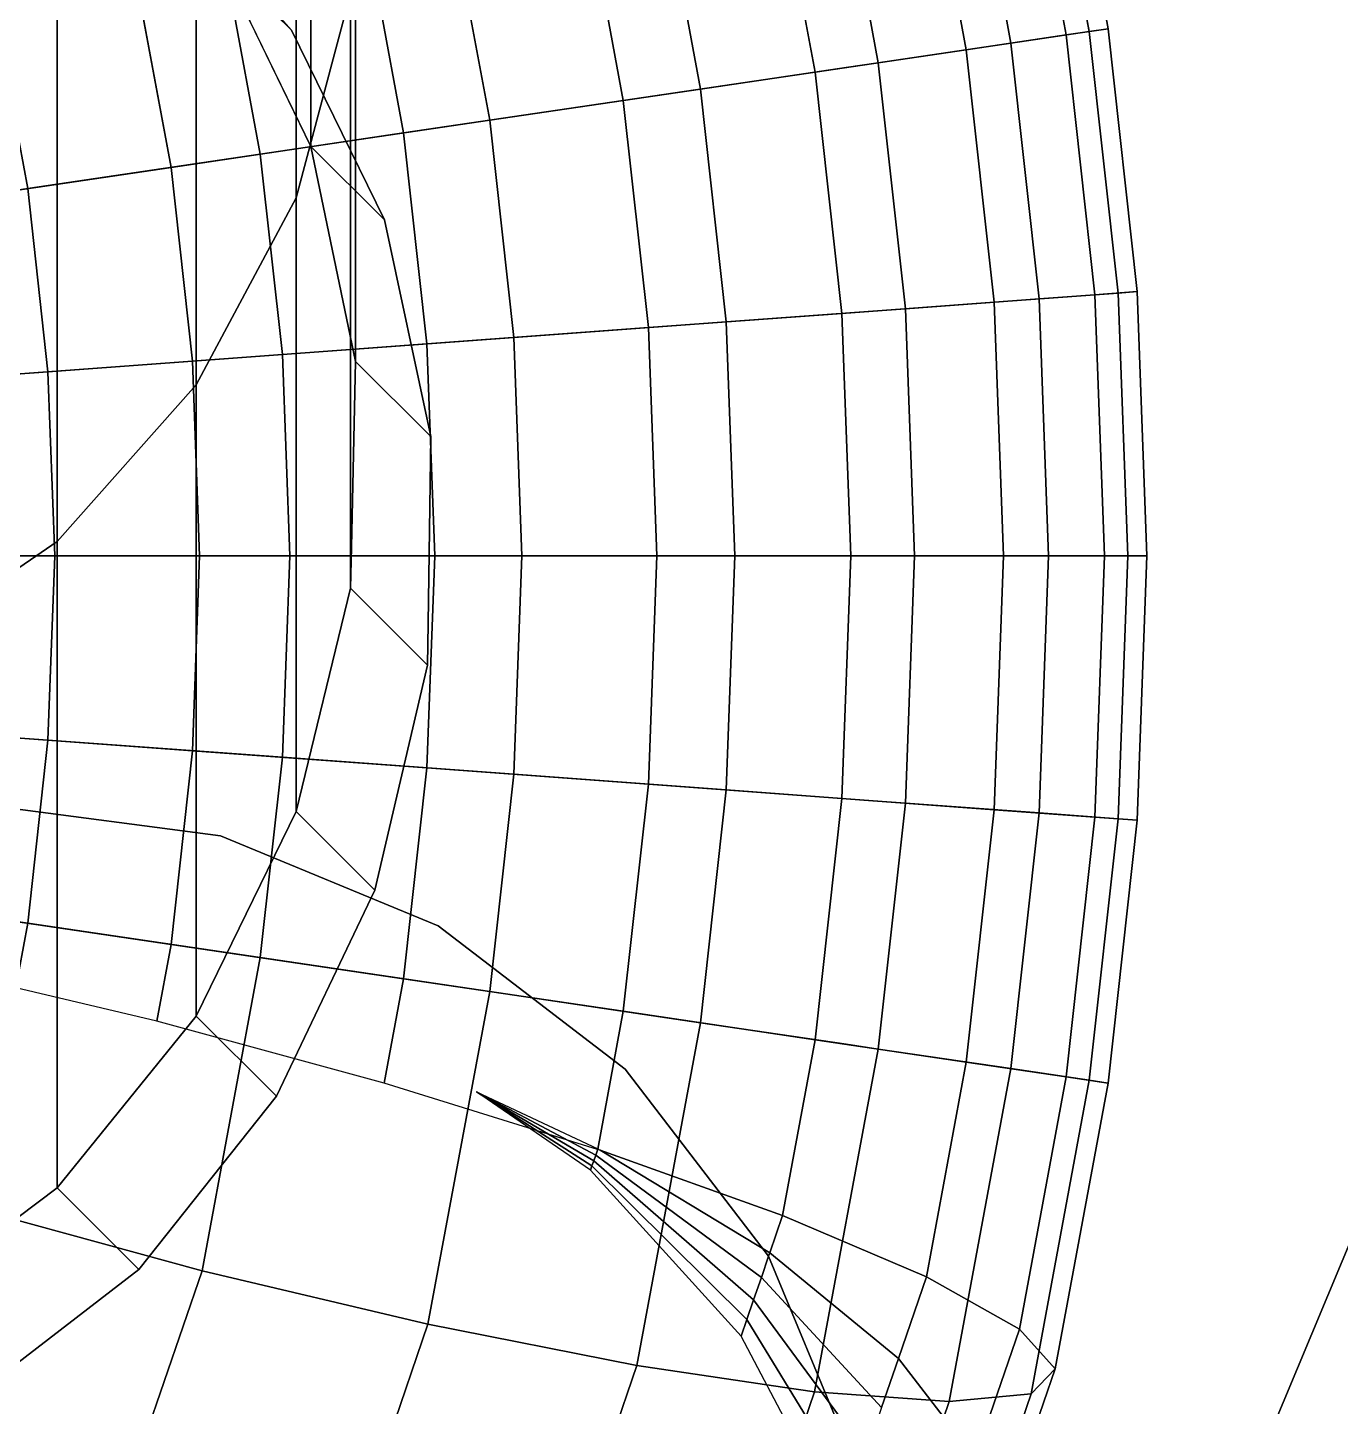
# Model space of a CAD drawing. Header units: metres. Extents: x -6.68 to -1.02, y 9.96 to 15.61.
# Drawn here: x -3.6308 to -3.2237, y 12.5289 to 12.9566 of the extents above; entities that cross this region are included whole.
import ezdxf

# ---------------------------------------------------------------- set-up
doc = ezdxf.new("R2010")
doc.units = ezdxf.units.M

msp = doc.modelspace()

# ---------------------------------------------------------------- linework, layer by layer
at = {"layer": '[Color_000]'}
for points, invisible_edges in [([(-3.65509, 12.16288, 1.2), (-3.652, 13.3762, 1.2), (-3.54995, 12.20612, 1.2)], 3), ([(-3.54995, 12.20612, 1.2), (-3.652, 13.3762, 1.2), (-3.50068, 13.31307, 1.2)], 13), ([(-3.54995, 12.20612, 1.2), (-3.50068, 13.31307, 1.2), (-3.50345, 12.22524, 1.2)], 3), ([(-3.50345, 12.22524, 1.2), (-3.50068, 13.31307, 1.2), (-3.37313, 12.32472, 1.2)], 3), ([(-3.37313, 12.32472, 1.2), (-3.50068, 13.31307, 1.2), (-3.37086, 13.21293, 1.2)], 13), ([(-3.54751, 12.90376, -5.18197), (-3.57856, 13.16708, -5.72813), (-3.54751, 13.21746, -5.68843)], 1), ([(-3.54751, 13.21746, -5.68843), (-3.53064, 12.96721, -5.15197), (-3.54751, 12.90376, -5.18197)], 1), ([(-3.37313, 12.32472, 1.2), (-3.37086, 13.21293, 1.2), (-3.27298, 12.45454, 1.2)], 3), ([(-3.27298, 12.45454, 1.2), (-3.37086, 13.21293, 1.2), (-3.27139, 13.0826, 1.2)], 13), ([(-3.57856, 12.84577, -5.20939), (-3.62167, 13.12489, -5.76139), (-3.57856, 13.16708, -5.72813)], 1), ([(-3.57856, 13.16708, -5.72813), (-3.54751, 12.90376, -5.18197), (-3.57856, 12.84577, -5.20939)], 1), ([(-3.62167, 13.12489, -5.76139), (-3.67389, 12.76136, -5.24929), (-3.67389, 13.09375, -5.78592)], 1), ([(-3.67389, 12.76136, -5.24929), (-3.62167, 13.12489, -5.76139), (-3.62167, 12.7972, -5.23235)], 1), ([(-3.62167, 13.12489, -5.76139), (-3.57856, 12.84577, -5.20939), (-3.62167, 12.7972, -5.23235)], 1), ([(-3.54296, 13.09315, -5.09243), (-3.57132, 12.97815, -4.57182), (-3.54296, 12.91971, -4.58398)], 1), ([(-3.54296, 12.91971, -4.58398), (-3.52908, 13.03181, -5.12143), (-3.54296, 13.09315, -5.09243)], 1), ([(-3.27298, 12.45454, 1.2), (-3.27139, 13.0826, 1.2), (-3.20986, 12.60586, 1.2)], 3), ([(-3.20986, 12.60586, 1.2), (-3.27139, 13.0826, 1.2), (-3.20903, 12.93096, 1.2)], 13), ([(-3.3087, 12.95433, -10.10659), (-3.35407, 13.0272, -10.04054), (-3.3235, 13.03405, -10.10659)], 1), ([(-3.34043, 13.03026, -10.32019), (-3.30154, 12.95539, -10.25135), (-3.31644, 13.03563, -10.25135)], 1), ([(-3.29569, 12.95626, -10.1785), (-3.3235, 13.03405, -10.10659), (-3.31066, 13.03692, -10.1785)], 1), ([(-3.3235, 13.03405, -10.10659), (-3.29569, 12.95626, -10.1785), (-3.3087, 12.95433, -10.10659)], 1), ([(-3.31644, 13.03563, -10.25135), (-3.29569, 12.95626, -10.1785), (-3.31066, 13.03692, -10.1785)], 1), ([(-3.29569, 12.95626, -10.1785), (-3.31644, 13.03563, -10.25135), (-3.30154, 12.95539, -10.25135)], 1), ([(-3.52908, 13.03181, -5.12143), (-3.54296, 12.91971, -4.58398), (-3.52908, 12.85303, -4.59733)], 1), ([(-3.52908, 12.85303, -4.59733), (-3.53064, 12.96721, -5.15197), (-3.52908, 13.03181, -5.12143)], 3), ([(-3.381, 13.02117, -10.38033), (-3.32586, 12.95179, -10.32019), (-3.34043, 13.03026, -10.32019)], 1), ([(-3.30154, 12.95539, -10.25135), (-3.34043, 13.03026, -10.32019), (-3.32586, 12.95179, -10.32019)], 1), ([(-3.33969, 12.94975, -10.04054), (-3.40029, 13.01685, -9.98485), (-3.35407, 13.0272, -10.04054)], 1), ([(-3.35407, 13.0272, -10.04054), (-3.3087, 12.95433, -10.10659), (-3.33969, 12.94975, -10.04054)], 1), ([(-3.42212, 12.93755, -10.42767), (-3.39087, 13.01896, -10.38892), (-3.43539, 13.00899, -10.42767)], 1), ([(-3.39087, 13.01896, -10.38892), (-3.42212, 12.93755, -10.42767), (-3.37699, 12.94423, -10.38892)], 13), ([(-3.39087, 13.01896, -10.38892), (-3.37699, 12.94423, -10.38892), (-3.381, 13.02117, -10.38033)], 3), ([(-3.381, 13.02117, -10.38033), (-3.37699, 12.94423, -10.38892), (-3.36699, 12.94571, -10.38033)], 1), ([(-3.32586, 12.95179, -10.32019), (-3.381, 13.02117, -10.38033), (-3.36699, 12.94571, -10.38033)], 1), ([(-3.40029, 13.01685, -9.98485), (-3.44608, 12.93401, -9.9433), (-3.45902, 13.0037, -9.9433)], 1), ([(-3.44608, 12.93401, -9.9433), (-3.40029, 13.01685, -9.98485), (-3.38655, 12.94281, -9.98485)], 1), ([(-3.40029, 13.01685, -9.98485), (-3.33969, 12.94975, -10.04054), (-3.38655, 12.94281, -9.98485)], 1), ([(-3.48751, 12.92788, -10.45897), (-3.43539, 13.00899, -10.42767), (-3.49989, 12.99455, -10.45897)], 1), ([(-3.43539, 13.00899, -10.42767), (-3.48751, 12.92788, -10.45897), (-3.42212, 12.93755, -10.42767)], 1), ([(-3.57132, 12.97815, -4.57182), (-3.59014, 13.0023, -4.15965), (-3.54894, 12.95577, -4.16447)], 1), ([(-3.45902, 13.0037, -9.9433), (-3.51422, 12.92393, -9.91873), (-3.52624, 12.98865, -9.91873)], 1), ([(-3.51422, 12.92393, -9.91873), (-3.45902, 13.0037, -9.9433), (-3.44608, 12.93401, -9.9433)], 1), ([(-3.55868, 12.91735, -10.47212), (-3.49989, 12.99455, -10.45897), (-3.5701, 12.97883, -10.47212)], 1), ([(-3.49989, 12.99455, -10.45897), (-3.55868, 12.91735, -10.47212), (-3.48751, 12.92788, -10.45897)], 1), ([(-3.52624, 12.98865, -9.91873), (-3.58634, 12.91326, -9.91282), (-3.59738, 12.97272, -9.91282)], 1), ([(-3.58634, 12.91326, -9.91282), (-3.52624, 12.98865, -9.91873), (-3.51422, 12.92393, -9.91873)], 1), ([(-3.6308, 12.90668, -10.46621), (-3.5701, 12.97883, -10.47212), (-3.64124, 12.96289, -10.46621)], 1), ([(-3.5701, 12.97883, -10.47212), (-3.6308, 12.90668, -10.46621), (-3.55868, 12.91735, -10.47212)], 1), ([(-3.54894, 12.95577, -4.16447), (-3.54296, 12.91971, -4.58398), (-3.57132, 12.97815, -4.57182)], 1), ([(-3.59738, 12.97272, -9.91282), (-3.65752, 12.90273, -9.92596), (-3.6676, 12.95699, -9.92596)], 1), ([(-3.65752, 12.90273, -9.92596), (-3.59738, 12.97272, -9.91282), (-3.58634, 12.91326, -9.91282)], 1), ([(-3.53064, 12.78267, -4.61095), (-3.54751, 12.90376, -5.18197), (-3.53064, 12.96721, -5.15197)], 1), ([(-3.53064, 12.96721, -5.15197), (-3.53035, 12.79544, -4.60848), (-3.53064, 12.78267, -4.61095)], 1), ([(-3.53035, 12.79544, -4.60848), (-3.53064, 12.96721, -5.15197), (-3.52908, 12.85303, -4.59733)], 3), ([(-3.64124, 12.96289, -10.46621), (-3.69895, 12.8966, -10.44164), (-3.6308, 12.90668, -10.46621)], 1), ([(-3.54296, 12.91971, -4.58398), (-3.54894, 12.95577, -4.16447), (-3.52018, 12.89693, -4.16928)], 1), ([(-3.29979, 12.87374, -10.10659), (-3.33969, 12.94975, -10.04054), (-3.3087, 12.95433, -10.10659)], 1), ([(-3.32586, 12.95179, -10.32019), (-3.29257, 12.87427, -10.25135), (-3.30154, 12.95539, -10.25135)], 1), ([(-3.28667, 12.87471, -10.1785), (-3.3087, 12.95433, -10.10659), (-3.29569, 12.95626, -10.1785)], 1), ([(-3.3087, 12.95433, -10.10659), (-3.28667, 12.87471, -10.1785), (-3.29979, 12.87374, -10.10659)], 1), ([(-3.30154, 12.95539, -10.25135), (-3.28667, 12.87471, -10.1785), (-3.29569, 12.95626, -10.1785)], 1), ([(-3.28667, 12.87471, -10.1785), (-3.30154, 12.95539, -10.25135), (-3.29257, 12.87427, -10.25135)], 1), ([(-3.33103, 12.87144, -10.04054), (-3.38655, 12.94281, -9.98485), (-3.33969, 12.94975, -10.04054)], 1), ([(-3.36699, 12.94571, -10.38033), (-3.31709, 12.87247, -10.32019), (-3.32586, 12.95179, -10.32019)], 1), ([(-3.33969, 12.94975, -10.04054), (-3.29979, 12.87374, -10.10659), (-3.33103, 12.87144, -10.04054)], 1), ([(-3.29257, 12.87427, -10.25135), (-3.32586, 12.95179, -10.32019), (-3.31709, 12.87247, -10.32019)], 1), ([(-3.41414, 12.86533, -10.42767), (-3.37699, 12.94423, -10.38892), (-3.42212, 12.93755, -10.42767)], 1), ([(-3.37699, 12.94423, -10.38892), (-3.41414, 12.86533, -10.42767), (-3.36864, 12.86868, -10.38892)], 13), ([(-3.37699, 12.94423, -10.38892), (-3.36864, 12.86868, -10.38892), (-3.36699, 12.94571, -10.38033)], 3), ([(-3.36699, 12.94571, -10.38033), (-3.36864, 12.86868, -10.38892), (-3.35855, 12.86942, -10.38033)], 1), ([(-3.31709, 12.87247, -10.32019), (-3.36699, 12.94571, -10.38033), (-3.35855, 12.86942, -10.38033)], 1), ([(-3.38655, 12.94281, -9.98485), (-3.43829, 12.86355, -9.9433), (-3.44608, 12.93401, -9.9433)], 1), ([(-3.43829, 12.86355, -9.9433), (-3.38655, 12.94281, -9.98485), (-3.37827, 12.86797, -9.98485)], 1), ([(-3.38655, 12.94281, -9.98485), (-3.33103, 12.87144, -10.04054), (-3.37827, 12.86797, -9.98485)], 1), ([(-3.48005, 12.86048, -10.45897), (-3.42212, 12.93755, -10.42767), (-3.48751, 12.92788, -10.45897)], 1), ([(-3.42212, 12.93755, -10.42767), (-3.48005, 12.86048, -10.45897), (-3.41414, 12.86533, -10.42767)], 1), ([(-3.44608, 12.93401, -9.9433), (-3.50699, 12.8585, -9.91873), (-3.51422, 12.92393, -9.91873)], 1), ([(-3.50699, 12.8585, -9.91873), (-3.44608, 12.93401, -9.9433), (-3.43829, 12.86355, -9.9433)], 1), ([(-3.55181, 12.8552, -10.47212), (-3.48751, 12.92788, -10.45897), (-3.55868, 12.91735, -10.47212)], 1), ([(-3.48751, 12.92788, -10.45897), (-3.55181, 12.8552, -10.47212), (-3.48005, 12.86048, -10.45897)], 1), ([(-3.51422, 12.92393, -9.91873), (-3.5797, 12.85315, -9.91282), (-3.58634, 12.91326, -9.91282)], 1), ([(-3.5797, 12.85315, -9.91282), (-3.51422, 12.92393, -9.91873), (-3.50699, 12.8585, -9.91873)], 1), ([(-3.52018, 12.89693, -4.16928), (-3.52908, 12.85303, -4.59733), (-3.54296, 12.91971, -4.58398)], 1), ([(-3.62452, 12.84985, -10.46621), (-3.55868, 12.91735, -10.47212), (-3.6308, 12.90668, -10.46621)], 1), ([(-3.55868, 12.91735, -10.47212), (-3.62452, 12.84985, -10.46621), (-3.55181, 12.8552, -10.47212)], 1), ([(-3.58634, 12.91326, -9.91282), (-3.65145, 12.84787, -9.92596), (-3.65752, 12.90273, -9.92596)], 1), ([(-3.65145, 12.84787, -9.92596), (-3.58634, 12.91326, -9.91282), (-3.5797, 12.85315, -9.91282)], 1), ([(-3.69322, 12.8448, -10.44164), (-3.6308, 12.90668, -10.46621), (-3.69895, 12.8966, -10.44164)], 1), ([(-3.6308, 12.90668, -10.46621), (-3.69322, 12.8448, -10.44164), (-3.62452, 12.84985, -10.46621)], 1), ([(-3.54751, 12.71341, -4.62394), (-3.57856, 12.84577, -5.20939), (-3.54751, 12.90376, -5.18197)], 1), ([(-3.54751, 12.90376, -5.18197), (-3.53064, 12.78267, -4.61095), (-3.54751, 12.71341, -4.62394)], 1), ([(-3.52908, 12.85303, -4.59733), (-3.52018, 12.89693, -4.16928), (-3.50581, 12.82976, -4.17376)], 1), ([(-3.35573, 12.79272, -10.38033), (-3.31709, 12.87247, -10.32019), (-3.35855, 12.86942, -10.38033)], 1), ([(-3.31709, 12.87247, -10.32019), (-3.35573, 12.79272, -10.38033), (-3.31416, 12.79272, -10.32019)], 1), ([(-3.29681, 12.79272, -10.10659), (-3.33103, 12.87144, -10.04054), (-3.29979, 12.87374, -10.10659)], 1), ([(-3.31416, 12.79272, -10.32019), (-3.29257, 12.87427, -10.25135), (-3.31709, 12.87247, -10.32019)], 1), ([(-3.29257, 12.87427, -10.25135), (-3.31416, 12.79272, -10.32019), (-3.28957, 12.79272, -10.25135)], 1), ([(-3.28366, 12.79272, -10.1785), (-3.29979, 12.87374, -10.10659), (-3.28667, 12.87471, -10.1785)], 1), ([(-3.29979, 12.87374, -10.10659), (-3.28366, 12.79272, -10.1785), (-3.29681, 12.79272, -10.10659)], 1), ([(-3.28957, 12.79272, -10.25135), (-3.28667, 12.87471, -10.1785), (-3.29257, 12.87427, -10.25135)], 1), ([(-3.28667, 12.87471, -10.1785), (-3.28957, 12.79272, -10.25135), (-3.28366, 12.79272, -10.1785)], 1), ([(-3.37827, 12.86797, -9.98485), (-3.43568, 12.79272, -9.9433), (-3.43829, 12.86355, -9.9433)], 1), ([(-3.43568, 12.79272, -9.9433), (-3.37827, 12.86797, -9.98485), (-3.37551, 12.79272, -9.98485)], 1), ([(-3.41147, 12.79272, -10.42767), (-3.36864, 12.86868, -10.38892), (-3.41414, 12.86533, -10.42767)], 1), ([(-3.36864, 12.86868, -10.38892), (-3.41147, 12.79272, -10.42767), (-3.36585, 12.79272, -10.38892)], 13), ([(-3.32814, 12.79272, -10.04054), (-3.37827, 12.86797, -9.98485), (-3.33103, 12.87144, -10.04054)], 1), ([(-3.37827, 12.86797, -9.98485), (-3.32814, 12.79272, -10.04054), (-3.37551, 12.79272, -9.98485)], 1), ([(-3.36864, 12.86868, -10.38892), (-3.36585, 12.79272, -10.38892), (-3.35855, 12.86942, -10.38033)], 3), ([(-3.35855, 12.86942, -10.38033), (-3.36585, 12.79272, -10.38892), (-3.35573, 12.79272, -10.38033)], 1), ([(-3.33103, 12.87144, -10.04054), (-3.29681, 12.79272, -10.10659), (-3.32814, 12.79272, -10.04054)], 1), ([(-3.43829, 12.86355, -9.9433), (-3.50457, 12.79272, -9.91873), (-3.50699, 12.8585, -9.91873)], 1), ([(-3.50457, 12.79272, -9.91873), (-3.43829, 12.86355, -9.9433), (-3.43568, 12.79272, -9.9433)], 1), ([(-3.47756, 12.79272, -10.45897), (-3.41414, 12.86533, -10.42767), (-3.48005, 12.86048, -10.45897)], 1), ([(-3.41414, 12.86533, -10.42767), (-3.47756, 12.79272, -10.45897), (-3.41147, 12.79272, -10.42767)], 1), ([(-3.54952, 12.79272, -10.47212), (-3.48005, 12.86048, -10.45897), (-3.55181, 12.8552, -10.47212)], 1), ([(-3.48005, 12.86048, -10.45897), (-3.54952, 12.79272, -10.47212), (-3.47756, 12.79272, -10.45897)], 1), ([(-3.62242, 12.79272, -10.46621), (-3.55181, 12.8552, -10.47212), (-3.62452, 12.84985, -10.46621)], 1), ([(-3.55181, 12.8552, -10.47212), (-3.62242, 12.79272, -10.46621), (-3.54952, 12.79272, -10.47212)], 1), ([(-3.50699, 12.8585, -9.91873), (-3.57748, 12.79272, -9.91282), (-3.5797, 12.85315, -9.91282)], 1), ([(-3.57748, 12.79272, -9.91282), (-3.50699, 12.8585, -9.91873), (-3.50457, 12.79272, -9.91873)], 1), ([(-3.5797, 12.85315, -9.91282), (-3.64943, 12.79272, -9.92596), (-3.65145, 12.84787, -9.92596)], 1), ([(-3.64943, 12.79272, -9.92596), (-3.5797, 12.85315, -9.91282), (-3.57748, 12.79272, -9.91282)], 1), ([(-3.50581, 12.82976, -4.17376), (-3.53035, 12.79544, -4.60848), (-3.52908, 12.85303, -4.59733)], 1), ([(-3.69131, 12.79272, -10.44164), (-3.62452, 12.84985, -10.46621), (-3.69322, 12.8448, -10.44164)], 1), ([(-3.62452, 12.84985, -10.46621), (-3.69131, 12.79272, -10.44164), (-3.62242, 12.79272, -10.46621)], 1), ([(-3.57856, 12.64997, -4.63539), (-3.62167, 12.7972, -5.23235), (-3.57856, 12.84577, -5.20939)], 1), ([(-3.57856, 12.84577, -5.20939), (-3.54751, 12.71341, -4.62394), (-3.57856, 12.64997, -4.63539)], 1), ([(-3.50664, 12.77172, -4.1769), (-3.53064, 12.78267, -4.61095), (-3.50581, 12.82976, -4.17376)], 3), ([(-3.50581, 12.82976, -4.17376), (-3.53064, 12.78267, -4.61095), (-3.53035, 12.79544, -4.60848)], 13), ([(-3.62167, 12.7972, -5.23235), (-3.67389, 12.55719, -4.65073), (-3.67389, 12.76136, -5.24929)], 1), ([(-3.67389, 12.55719, -4.65073), (-3.62167, 12.7972, -5.23235), (-3.62167, 12.59669, -4.64452)], 1), ([(-3.62167, 12.7972, -5.23235), (-3.57856, 12.64997, -4.63539), (-3.62167, 12.59669, -4.64452)], 1), ([(-3.62452, 12.73558, -10.46621), (-3.69131, 12.79272, -10.44164), (-3.69322, 12.74064, -10.44164)], 1), ([(-3.69131, 12.79272, -10.44164), (-3.62452, 12.73558, -10.46621), (-3.62242, 12.79272, -10.46621)], 1), ([(-3.64943, 12.79272, -9.92596), (-3.5797, 12.73229, -9.91282), (-3.65145, 12.73757, -9.92596)], 1), ([(-3.5797, 12.73229, -9.91282), (-3.64943, 12.79272, -9.92596), (-3.57748, 12.79272, -9.91282)], 1), ([(-3.55181, 12.73023, -10.47212), (-3.62242, 12.79272, -10.46621), (-3.62452, 12.73558, -10.46621)], 1), ([(-3.62242, 12.79272, -10.46621), (-3.55181, 12.73023, -10.47212), (-3.54952, 12.79272, -10.47212)], 1), ([(-3.57748, 12.79272, -9.91282), (-3.50699, 12.72694, -9.91873), (-3.5797, 12.73229, -9.91282)], 1), ([(-3.50699, 12.72694, -9.91873), (-3.57748, 12.79272, -9.91282), (-3.50457, 12.79272, -9.91873)], 1), ([(-3.48005, 12.72496, -10.45897), (-3.54952, 12.79272, -10.47212), (-3.55181, 12.73023, -10.47212)], 1), ([(-3.54952, 12.79272, -10.47212), (-3.48005, 12.72496, -10.45897), (-3.47756, 12.79272, -10.45897)], 1), ([(-3.50457, 12.79272, -9.91873), (-3.43829, 12.72188, -9.9433), (-3.50699, 12.72694, -9.91873)], 1), ([(-3.43829, 12.72188, -9.9433), (-3.50457, 12.79272, -9.91873), (-3.43568, 12.79272, -9.9433)], 1), ([(-3.41414, 12.72011, -10.42767), (-3.47756, 12.79272, -10.45897), (-3.48005, 12.72496, -10.45897)], 1), ([(-3.47756, 12.79272, -10.45897), (-3.41414, 12.72011, -10.42767), (-3.41147, 12.79272, -10.42767)], 1), ([(-3.43568, 12.79272, -9.9433), (-3.37827, 12.71747, -9.98485), (-3.43829, 12.72188, -9.9433)], 1), ([(-3.37827, 12.71747, -9.98485), (-3.43568, 12.79272, -9.9433), (-3.37551, 12.79272, -9.98485)], 1), ([(-3.36864, 12.71676, -10.38892), (-3.41147, 12.79272, -10.42767), (-3.41414, 12.72011, -10.42767)], 1), ([(-3.41147, 12.79272, -10.42767), (-3.36864, 12.71676, -10.38892), (-3.36585, 12.79272, -10.38892)], 3), ([(-3.37827, 12.71747, -9.98485), (-3.32814, 12.79272, -10.04054), (-3.33103, 12.71399, -10.04054)], 1), ([(-3.32814, 12.79272, -10.04054), (-3.37827, 12.71747, -9.98485), (-3.37551, 12.79272, -9.98485)], 1), ([(-3.36585, 12.79272, -10.38892), (-3.36864, 12.71676, -10.38892), (-3.35855, 12.71602, -10.38033)], 13), ([(-3.36585, 12.79272, -10.38892), (-3.35855, 12.71602, -10.38033), (-3.35573, 12.79272, -10.38033)], 1), ([(-3.31416, 12.79272, -10.32019), (-3.35855, 12.71602, -10.38033), (-3.31709, 12.71297, -10.32019)], 1), ([(-3.35855, 12.71602, -10.38033), (-3.31416, 12.79272, -10.32019), (-3.35573, 12.79272, -10.38033)], 1), ([(-3.33103, 12.71399, -10.04054), (-3.29681, 12.79272, -10.10659), (-3.29979, 12.7117, -10.10659)], 1), ([(-3.29681, 12.79272, -10.10659), (-3.33103, 12.71399, -10.04054), (-3.32814, 12.79272, -10.04054)], 1), ([(-3.28957, 12.79272, -10.25135), (-3.31709, 12.71297, -10.32019), (-3.29257, 12.71116, -10.25135)], 1), ([(-3.31709, 12.71297, -10.32019), (-3.28957, 12.79272, -10.25135), (-3.31416, 12.79272, -10.32019)], 1), ([(-3.29979, 12.7117, -10.10659), (-3.28366, 12.79272, -10.1785), (-3.28667, 12.71073, -10.1785)], 1), ([(-3.28366, 12.79272, -10.1785), (-3.29979, 12.7117, -10.10659), (-3.29681, 12.79272, -10.10659)], 1), ([(-3.28366, 12.79272, -10.1785), (-3.29257, 12.71116, -10.25135), (-3.28667, 12.71073, -10.1785)], 1), ([(-3.29257, 12.71116, -10.25135), (-3.28366, 12.79272, -10.1785), (-3.28957, 12.79272, -10.25135)], 1), ([(-3.50683, 12.75886, -4.1776), (-3.54751, 12.71341, -4.62394), (-3.53064, 12.78267, -4.61095)], 1), ([(-3.53064, 12.78267, -4.61095), (-3.50664, 12.77172, -4.1769), (-3.50683, 12.75886, -4.1776)], 1), ([(-3.54751, 12.71341, -4.62394), (-3.50683, 12.75886, -4.1776), (-3.52315, 12.68905, -4.18054)], 1), ([(-3.6308, 12.67876, -10.46621), (-3.69322, 12.74064, -10.44164), (-3.69895, 12.68884, -10.44164)], 1), ([(-3.69322, 12.74064, -10.44164), (-3.6308, 12.67876, -10.46621), (-3.62452, 12.73558, -10.46621)], 1), ([(-3.65145, 12.73757, -9.92596), (-3.58634, 12.67218, -9.91282), (-3.65752, 12.68271, -9.92596)], 1), ([(-3.58634, 12.67218, -9.91282), (-3.65145, 12.73757, -9.92596), (-3.5797, 12.73229, -9.91282)], 1), ([(-3.55868, 12.66809, -10.47212), (-3.62452, 12.73558, -10.46621), (-3.6308, 12.67876, -10.46621)], 1), ([(-3.62452, 12.73558, -10.46621), (-3.55868, 12.66809, -10.47212), (-3.55181, 12.73023, -10.47212)], 1), ([(-3.5797, 12.73229, -9.91282), (-3.51422, 12.66151, -9.91873), (-3.58634, 12.67218, -9.91282)], 1), ([(-3.51422, 12.66151, -9.91873), (-3.5797, 12.73229, -9.91282), (-3.50699, 12.72694, -9.91873)], 1), ([(-3.48751, 12.65756, -10.45897), (-3.55181, 12.73023, -10.47212), (-3.55868, 12.66809, -10.47212)], 1), ([(-3.55181, 12.73023, -10.47212), (-3.48751, 12.65756, -10.45897), (-3.48005, 12.72496, -10.45897)], 1), ([(-3.50699, 12.72694, -9.91873), (-3.44608, 12.65143, -9.9433), (-3.51422, 12.66151, -9.91873)], 1), ([(-3.44608, 12.65143, -9.9433), (-3.50699, 12.72694, -9.91873), (-3.43829, 12.72188, -9.9433)], 1), ([(-3.42212, 12.64789, -10.42767), (-3.48005, 12.72496, -10.45897), (-3.48751, 12.65756, -10.45897)], 1), ([(-3.48005, 12.72496, -10.45897), (-3.42212, 12.64789, -10.42767), (-3.41414, 12.72011, -10.42767)], 1), ([(-3.43829, 12.72188, -9.9433), (-3.38655, 12.64262, -9.98485), (-3.44608, 12.65143, -9.9433)], 1), ([(-3.38655, 12.64262, -9.98485), (-3.43829, 12.72188, -9.9433), (-3.37827, 12.71747, -9.98485)], 1), ([(-3.37699, 12.64121, -10.38892), (-3.41414, 12.72011, -10.42767), (-3.42212, 12.64789, -10.42767)], 1), ([(-3.41414, 12.72011, -10.42767), (-3.37699, 12.64121, -10.38892), (-3.36864, 12.71676, -10.38892)], 3), ([(-3.57103, 12.70592, -9.98907), (-3.6435, 12.71546, -4.16), (-3.6435, 12.71546, -9.99288)], 1), ([(-3.6435, 12.71546, -4.16), (-3.57103, 12.70592, -9.98907), (-3.57103, 12.70592, -4.16)], 1), ([(-3.52315, 12.68905, -4.18054), (-3.57856, 12.64997, -4.63539), (-3.54751, 12.71341, -4.62394)], 1), ([(-3.33103, 12.71399, -10.04054), (-3.38655, 12.64262, -9.98485), (-3.37827, 12.71747, -9.98485)], 1), ([(-3.38655, 12.64262, -9.98485), (-3.33103, 12.71399, -10.04054), (-3.33969, 12.63569, -10.04054)], 1), ([(-3.36864, 12.71676, -10.38892), (-3.37699, 12.64121, -10.38892), (-3.36699, 12.63973, -10.38033)], 13), ([(-3.36864, 12.71676, -10.38892), (-3.36699, 12.63973, -10.38033), (-3.35855, 12.71602, -10.38033)], 1), ([(-3.36699, 12.63973, -10.38033), (-3.31709, 12.71297, -10.32019), (-3.35855, 12.71602, -10.38033)], 1), ([(-3.29979, 12.7117, -10.10659), (-3.33969, 12.63569, -10.04054), (-3.33103, 12.71399, -10.04054)], 1), ([(-3.31709, 12.71297, -10.32019), (-3.36699, 12.63973, -10.38033), (-3.32586, 12.63365, -10.32019)], 1), ([(-3.33969, 12.63569, -10.04054), (-3.29979, 12.7117, -10.10659), (-3.3087, 12.63111, -10.10659)], 1), ([(-3.32586, 12.63365, -10.32019), (-3.29257, 12.71116, -10.25135), (-3.31709, 12.71297, -10.32019)], 1), ([(-3.29257, 12.71116, -10.25135), (-3.32586, 12.63365, -10.32019), (-3.30154, 12.63005, -10.25135)], 1), ([(-3.28667, 12.71073, -10.1785), (-3.3087, 12.63111, -10.10659), (-3.29979, 12.7117, -10.10659)], 1), ([(-3.3087, 12.63111, -10.10659), (-3.28667, 12.71073, -10.1785), (-3.29569, 12.62918, -10.1785)], 1), ([(-3.30154, 12.63005, -10.25135), (-3.28667, 12.71073, -10.1785), (-3.29257, 12.71116, -10.25135)], 1), ([(-3.28667, 12.71073, -10.1785), (-3.30154, 12.63005, -10.25135), (-3.29569, 12.62918, -10.1785)], 1), ([(-3.69895, 12.68884, -10.44164), (-3.64725, 12.59017, -10.46621), (-3.6308, 12.67876, -10.46621)], 1), ([(-3.57856, 12.64997, -4.63539), (-3.52315, 12.68905, -4.18054), (-3.55367, 12.62509, -4.18238)], 1), ([(-3.65752, 12.68271, -9.92596), (-3.59076, 12.64839, -9.91282), (-3.66081, 12.66498, -9.92596)], 1), ([(-3.59076, 12.64839, -9.91282), (-3.65752, 12.68271, -9.92596), (-3.58634, 12.67218, -9.91282)], 1), ([(-3.57672, 12.57094, -10.47212), (-3.6308, 12.67876, -10.46621), (-3.64725, 12.59017, -10.46621)], 1), ([(-3.6308, 12.67876, -10.46621), (-3.57672, 12.57094, -10.47212), (-3.55868, 12.66809, -10.47212)], 1), ([(-3.58634, 12.67218, -9.91282), (-3.52023, 12.62917, -9.91873), (-3.59076, 12.64839, -9.91282)], 1), ([(-3.52023, 12.62917, -9.91873), (-3.58634, 12.67218, -9.91282), (-3.51422, 12.66151, -9.91873)], 1), ([(-3.50667, 12.55435, -10.45897), (-3.55868, 12.66809, -10.47212), (-3.57672, 12.57094, -10.47212)], 1), ([(-3.55868, 12.66809, -10.47212), (-3.50667, 12.55435, -10.45897), (-3.48751, 12.65756, -10.45897)], 1), ([(-3.51422, 12.66151, -9.91873), (-3.45403, 12.60861, -9.9433), (-3.52023, 12.62917, -9.91873)], 1), ([(-3.45403, 12.60861, -9.9433), (-3.51422, 12.66151, -9.91873), (-3.44608, 12.65143, -9.9433)], 13), ([(-3.44187, 12.54153, -10.42767), (-3.48751, 12.65756, -10.45897), (-3.50667, 12.55435, -10.45897)], 1), ([(-3.48751, 12.65756, -10.45897), (-3.44187, 12.54153, -10.42767), (-3.42212, 12.64789, -10.42767)], 1), ([(-3.55367, 12.62509, -4.18238), (-3.62167, 12.59669, -4.64452), (-3.57856, 12.64997, -4.63539)], 1), ([(-3.45403, 12.60861, -9.9433), (-3.44608, 12.65143, -9.9433), (-3.45402, 12.60867, -9.9433)], 1), ([(-3.45323, 12.60833, -9.94387), (-3.45402, 12.60867, -9.9433), (-3.44608, 12.65143, -9.9433)], 13), ([(-3.45323, 12.60833, -9.94387), (-3.44608, 12.65143, -9.9433), (-3.39667, 12.58813, -9.98485)], 3), ([(-3.39667, 12.58813, -9.98485), (-3.44608, 12.65143, -9.9433), (-3.38655, 12.64262, -9.98485)], 1), ([(-3.39674, 12.53484, -10.38892), (-3.42212, 12.64789, -10.42767), (-3.44187, 12.54153, -10.42767)], 1), ([(-3.42212, 12.64789, -10.42767), (-3.39674, 12.53484, -10.38892), (-3.37699, 12.64121, -10.38892)], 3), ([(-3.37699, 12.64121, -10.38892), (-3.39674, 12.53484, -10.38892), (-3.38674, 12.53336, -10.38033)], 13), ([(-3.33969, 12.63569, -10.04054), (-3.39667, 12.58813, -9.98485), (-3.38655, 12.64262, -9.98485)], 1), ([(-3.37699, 12.64121, -10.38892), (-3.38674, 12.53336, -10.38033), (-3.36699, 12.63973, -10.38033)], 1), ([(-3.38674, 12.53336, -10.38033), (-3.32586, 12.63365, -10.32019), (-3.36699, 12.63973, -10.38033)], 1), ([(-3.44551, 12.63345, -4.16), (-3.40101, 12.57546, -9.98119), (-3.40101, 12.57546, -4.16)], 1), ([(-3.40101, 12.57546, -9.98119), (-3.44551, 12.63345, -4.16), (-3.40101, 12.57546, -10.00704)], 3), ([(-3.40101, 12.57546, -10.00704), (-3.44551, 12.63345, -4.16), (-3.44551, 12.63345, -9.9964)], 1), ([(-3.39667, 12.58813, -9.98485), (-3.33969, 12.63569, -10.04054), (-3.35205, 12.56911, -10.04054)], 1), ([(-3.32586, 12.63365, -10.32019), (-3.38674, 12.53336, -10.38033), (-3.34503, 12.53038, -10.32019)], 1), ([(-3.3087, 12.63111, -10.10659), (-3.35205, 12.56911, -10.04054), (-3.33969, 12.63569, -10.04054)], 1), ([(-3.31959, 12.53281, -10.25135), (-3.32586, 12.63365, -10.32019), (-3.34503, 12.53038, -10.32019)], 1), ([(-3.32586, 12.63365, -10.32019), (-3.31959, 12.53281, -10.25135), (-3.30154, 12.63005, -10.25135)], 1), ([(-3.35205, 12.56911, -10.04054), (-3.3087, 12.63111, -10.10659), (-3.32323, 12.55286, -10.10659)], 1), ([(-3.29569, 12.62918, -10.1785), (-3.32323, 12.55286, -10.10659), (-3.3087, 12.63111, -10.10659)], 1), ([(-3.32323, 12.55286, -10.10659), (-3.29569, 12.62918, -10.1785), (-3.31216, 12.54048, -10.1785)], 1), ([(-3.31216, 12.54048, -10.1785), (-3.30154, 12.63005, -10.25135), (-3.31959, 12.53281, -10.25135)], 1), ([(-3.30154, 12.63005, -10.25135), (-3.31216, 12.54048, -10.1785), (-3.29569, 12.62918, -10.1785)], 1), ([(-3.62167, 12.59669, -4.64452), (-3.55367, 12.62509, -4.18238), (-3.59631, 12.57133, -4.18299)], 1), ([(-3.49159, 12.6265, -9.93018), (-3.45402, 12.60867, -9.9433), (-3.45464, 12.60684, -9.94244)], 1), ([(-3.45402, 12.60867, -9.9433), (-3.49159, 12.6265, -9.93018), (-3.45397, 12.60877, -9.94334)], 1), ([(-3.45464, 12.60684, -9.94244), (-3.40564, 12.56196, -9.9734), (-3.45524, 12.60507, -9.94123)], 1), ([(-3.45402, 12.60867, -9.9433), (-3.40326, 12.5689, -9.97814), (-3.45464, 12.60684, -9.94244)], 1), ([(-3.40564, 12.56196, -9.9734), (-3.45464, 12.60684, -9.94244), (-3.40326, 12.5689, -9.97814)], 1), ([(-3.45402, 12.60867, -9.9433), (-3.45323, 12.60833, -9.94387), (-3.45403, 12.60861, -9.9433)], 1), ([(-3.40326, 12.5689, -9.97814), (-3.45402, 12.60867, -9.9433), (-3.45397, 12.60877, -9.94334)], 13), ([(-3.40326, 12.5689, -9.97814), (-3.45397, 12.60877, -9.94334), (-3.45323, 12.60833, -9.94387)], 13), ([(-3.40326, 12.5689, -9.97814), (-3.45323, 12.60833, -9.94387), (-3.40101, 12.57546, -9.98119)], 3), ([(-3.40101, 12.57546, -9.98119), (-3.45323, 12.60833, -9.94387), (-3.40067, 12.57646, -9.98165)], 1), ([(-3.40774, 12.55583, -9.96755), (-3.45623, 12.60218, -9.93799), (-3.45578, 12.6035, -9.93973)], 1), ([(-3.45623, 12.60218, -9.93799), (-3.40774, 12.55583, -9.96755), (-3.40952, 12.55066, -9.96073)], 1), ([(-3.40564, 12.56196, -9.9734), (-3.45578, 12.6035, -9.93973), (-3.45524, 12.60507, -9.94123)], 1), ([(-3.45578, 12.6035, -9.93973), (-3.40564, 12.56196, -9.9734), (-3.40774, 12.55583, -9.96755)], 1), ([(-3.62167, 12.59669, -4.64452), (-3.64816, 12.53145, -4.18233), (-3.67389, 12.55719, -4.65073)], 1), ([(-3.64816, 12.53145, -4.18233), (-3.62167, 12.59669, -4.64452), (-3.59631, 12.57133, -4.18299)], 1), ([(-3.60874, 12.47759, -10.44658), (-3.64725, 12.59017, -10.46621), (-3.67727, 12.50267, -10.44227)], 1), ([(-3.64725, 12.59017, -10.46621), (-3.60874, 12.47759, -10.44658), (-3.57672, 12.57094, -10.47212)], 1), ([(-3.35205, 12.56911, -10.04054), (-3.40067, 12.57646, -9.98165), (-3.39667, 12.58813, -9.98485)], 1), ([(-3.36075, 12.54375, -10.0336), (-3.40101, 12.57546, -9.98119), (-3.40067, 12.57646, -9.98165)], 1), ([(-3.40067, 12.57646, -9.98165), (-3.35205, 12.56911, -10.04054), (-3.36075, 12.54375, -10.0336)], 1), ([(-3.36075, 12.54375, -10.0336), (-3.40326, 12.5689, -9.97814), (-3.40101, 12.57546, -9.98119)], 13), ([(-3.40101, 12.57546, -4.16), (-3.37304, 12.50793, -10.01064), (-3.37304, 12.50793, -4.16)], 1), ([(-3.37304, 12.50793, -10.01064), (-3.40101, 12.57546, -4.16), (-3.37304, 12.50793, -10.02148)], 3), ([(-3.37304, 12.50793, -10.02148), (-3.40101, 12.57546, -4.16), (-3.40101, 12.57546, -10.00704)], 3), ([(-3.40101, 12.57546, -10.00704), (-3.40101, 12.57546, -4.16), (-3.40101, 12.57546, -9.98119)], 1), ([(-3.53943, 12.45884, -10.43285), (-3.57672, 12.57094, -10.47212), (-3.60874, 12.47759, -10.44658)], 1), ([(-3.57672, 12.57094, -10.47212), (-3.53943, 12.45884, -10.43285), (-3.50667, 12.55435, -10.45897)], 1), ([(-3.36597, 12.52855, -10.02655), (-3.40564, 12.56196, -9.9734), (-3.40326, 12.5689, -9.97814)], 1), ([(-3.40326, 12.5689, -9.97814), (-3.36075, 12.54375, -10.0336), (-3.36597, 12.52855, -10.02655)], 1), ([(-3.32323, 12.55286, -10.10659), (-3.36075, 12.54375, -10.0336), (-3.35205, 12.56911, -10.04054)], 1), ([(-3.37075, 12.51461, -10.01702), (-3.40774, 12.55583, -9.96755), (-3.40564, 12.56196, -9.9734)], 1), ([(-3.40564, 12.56196, -9.9734), (-3.36597, 12.52855, -10.02655), (-3.37075, 12.51461, -10.01702)], 1), ([(-3.37497, 12.50229, -10.00526), (-3.40952, 12.55066, -9.96073), (-3.40774, 12.55583, -9.96755)], 1), ([(-3.40774, 12.55583, -9.96755), (-3.37304, 12.50793, -10.01064), (-3.37497, 12.50229, -10.00526)], 1), ([(-3.37304, 12.50793, -10.01064), (-3.40774, 12.55583, -9.96755), (-3.37075, 12.51461, -10.01702)], 3), ([(-3.47405, 12.44771, -10.402), (-3.50667, 12.55435, -10.45897), (-3.53943, 12.45884, -10.43285)], 1), ([(-3.50667, 12.55435, -10.45897), (-3.47405, 12.44771, -10.402), (-3.44187, 12.54153, -10.42767)], 1), ([(-3.40952, 12.55066, -9.96073), (-3.37497, 12.50229, -10.00526), (-3.37853, 12.49191, -9.99156)], 1), ([(-3.36075, 12.54375, -10.0336), (-3.32323, 12.55286, -10.10659), (-3.33695, 12.51286, -10.09565)], 1), ([(-3.31216, 12.54048, -10.1785), (-3.33695, 12.51286, -10.09565), (-3.32323, 12.55286, -10.10659)], 1), ([(-3.33695, 12.51286, -10.09565), (-3.36597, 12.52855, -10.02655), (-3.36075, 12.54375, -10.0336)], 1), ([(-3.42741, 12.44545, -10.36447), (-3.44187, 12.54153, -10.42767), (-3.47405, 12.44771, -10.402)], 1), ([(-3.44187, 12.54153, -10.42767), (-3.42741, 12.44545, -10.36447), (-3.39674, 12.53484, -10.38892)], 3), ([(-3.33695, 12.51286, -10.09565), (-3.31216, 12.54048, -10.1785), (-3.33088, 12.48591, -10.16357)], 1), ([(-3.31959, 12.53281, -10.25135), (-3.33088, 12.48591, -10.16357), (-3.31216, 12.54048, -10.1785)], 1), ([(-3.39674, 12.53484, -10.38892), (-3.42741, 12.44545, -10.36447), (-3.41706, 12.44495, -10.35615)], 13), ([(-3.39674, 12.53484, -10.38892), (-3.41706, 12.44495, -10.35615), (-3.38674, 12.53336, -10.38033)], 1), ([(-3.37235, 12.45075, -10.29841), (-3.38674, 12.53336, -10.38033), (-3.41706, 12.44495, -10.35615)], 1), ([(-3.38674, 12.53336, -10.38033), (-3.37235, 12.45075, -10.29841), (-3.34503, 12.53038, -10.32019)], 1), ([(-3.34295, 12.46472, -10.23273), (-3.34503, 12.53038, -10.32019), (-3.37235, 12.45075, -10.29841)], 1), ([(-3.34503, 12.53038, -10.32019), (-3.34295, 12.46472, -10.23273), (-3.31959, 12.53281, -10.25135)], 1), ([(-3.33088, 12.48591, -10.16357), (-3.31959, 12.53281, -10.25135), (-3.34295, 12.46472, -10.23273)], 1)]:
    msp.add_3dface(points, dxfattribs=dict(at, invisible_edges=invisible_edges))
for points in [[(-3.45524, 12.60507, -9.94123), (-3.45578, 12.6035, -9.93973), (-3.49159, 12.6265, -9.93018)], [(-3.45464, 12.60684, -9.94244), (-3.45524, 12.60507, -9.94123), (-3.49159, 12.6265, -9.93018)], [(-3.49159, 12.6265, -9.93018), (-3.45578, 12.6035, -9.93973), (-3.45623, 12.60218, -9.93799)], [(-3.39667, 12.58813, -9.98485), (-3.40067, 12.57646, -9.98165), (-3.45323, 12.60833, -9.94387)]]:
    msp.add_3dface(points, dxfattribs=at)
at = {"layer": '[Metal_Corrogated_Shiny]'}
for points, invisible_edges in [([(-3.71597, 12.70592, -4.16), (-3.73313, 14.52564, -4.16), (-3.28155, 14.44434, -4.16)], 13), ([(-3.71597, 12.70592, -4.16), (-3.28155, 14.44434, -4.16), (-3.6435, 12.71546, -4.16)], 3), ([(-3.6435, 12.71546, -4.16), (-3.28155, 14.44434, -4.16), (-3.57103, 12.70592, -4.16)], 3), ([(-3.57103, 12.70592, -4.16), (-3.28155, 14.44434, -4.16), (-3.5035, 12.67795, -4.16)], 3), ([(-3.5035, 12.67795, -4.16), (-3.28155, 14.44434, -4.16), (-3.44551, 12.63345, -4.16)], 3), ([(-3.44551, 12.63345, -4.16), (-3.28155, 14.44434, -4.16), (-3.40101, 12.57546, -4.16)], 3), ([(-3.40101, 12.57546, -4.16), (-3.28155, 14.44434, -4.16), (-3.37304, 12.50793, -4.16)], 3), ([(-3.37304, 12.50793, -4.16), (-3.28155, 14.44434, -4.16), (-3.3635, 12.43546, -4.16)], 3), ([(-3.01011, 11.208, -4.16), (-3.3635, 12.43546, -4.16), (-3.28155, 14.44434, -4.16)], 15), ([(-3.01011, 11.208, -4.16), (-3.28155, 14.44434, -4.16), (-2.8664, 14.24894, -4.16)], 13), ([(-3.27139, 13.0826, 1.2), (-2.62612, 13.08556, 0.51), (-3.20903, 12.93096, 1.2)], 1), ([(-3.64097, 13.03332, -4.15515), (-3.64816, 12.53145, -4.18233), (-3.59631, 12.57133, -4.18299)], 13), ([(-3.64097, 13.03332, -4.15515), (-3.59631, 12.57133, -4.18299), (-3.59014, 13.0023, -4.15965)], 3), ([(-3.59014, 13.0023, -4.15965), (-3.59631, 12.57133, -4.18299), (-3.55367, 12.62509, -4.18238)], 13), ([(-3.59014, 13.0023, -4.15965), (-3.55367, 12.62509, -4.18238), (-3.54894, 12.95577, -4.16447)], 3), ([(-3.54894, 12.95577, -4.16447), (-3.55367, 12.62509, -4.18238), (-3.52315, 12.68905, -4.18054)], 13), ([(-3.54894, 12.95577, -4.16447), (-3.52315, 12.68905, -4.18054), (-3.52018, 12.89693, -4.16928)], 3), ([(-3.52018, 12.89693, -4.16928), (-3.52315, 12.68905, -4.18054), (-3.50683, 12.75886, -4.1776)], 13), ([(-3.52018, 12.89693, -4.16928), (-3.50683, 12.75886, -4.1776), (-3.50581, 12.82976, -4.17376)], 3), ([(-3.50581, 12.82976, -4.17376), (-3.50683, 12.75886, -4.1776), (-3.50664, 12.77172, -4.1769)], 1), ([(-3.6435, 12.15546, -4.16), (-3.6435, 12.71546, -4.16), (-3.57103, 12.70592, -4.16)], 13), ([(-3.6435, 12.15546, -4.16), (-3.57103, 12.70592, -4.16), (-3.57103, 12.165, -4.16)], 3), ([(-3.57103, 12.165, -4.16), (-3.57103, 12.70592, -4.16), (-3.51575, 12.1879, -4.16)], 3), ([(-3.51575, 12.1879, -4.16), (-3.57103, 12.70592, -4.16), (-3.5035, 12.67795, -4.16)], 13), ([(-3.5035, 12.67795, -4.16), (-3.57103, 12.70592, -9.98907), (-3.5035, 12.67795, -9.99027)], 1), ([(-3.57103, 12.70592, -9.98907), (-3.5035, 12.67795, -4.16), (-3.57103, 12.70592, -4.16)], 1), ([(-3.51575, 12.1879, -4.16), (-3.5035, 12.67795, -4.16), (-3.5035, 12.19298, -4.16)], 3), ([(-3.5035, 12.19298, -4.16), (-3.5035, 12.67795, -4.16), (-3.44551, 12.63345, -4.16)], 13), ([(-3.44551, 12.63345, -4.16), (-3.5035, 12.67795, -9.99027), (-3.44551, 12.63345, -9.9964)], 1), ([(-3.5035, 12.67795, -9.99027), (-3.44551, 12.63345, -4.16), (-3.5035, 12.67795, -4.16)], 1), ([(-3.5035, 12.19298, -4.16), (-3.44551, 12.63345, -4.16), (-3.44551, 12.23747, -4.16)], 3), ([(-3.44551, 12.23747, -4.16), (-3.44551, 12.63345, -4.16), (-3.40101, 12.29546, -4.16)], 3), ([(-3.40101, 12.29546, -4.16), (-3.44551, 12.63345, -4.16), (-3.40101, 12.57546, -4.16)], 13), ([(-2.62775, 12.44829, 0.51), (-3.27298, 12.45454, 1.2), (-3.20986, 12.60586, 1.2)], 1), ([(-3.40101, 12.29546, -4.16), (-3.40101, 12.57546, -4.16), (-3.37304, 12.50793, -4.16)], 13)]:
    msp.add_3dface(points, dxfattribs=dict(at, invisible_edges=invisible_edges))

doc.saveas('drawing.dxf')
